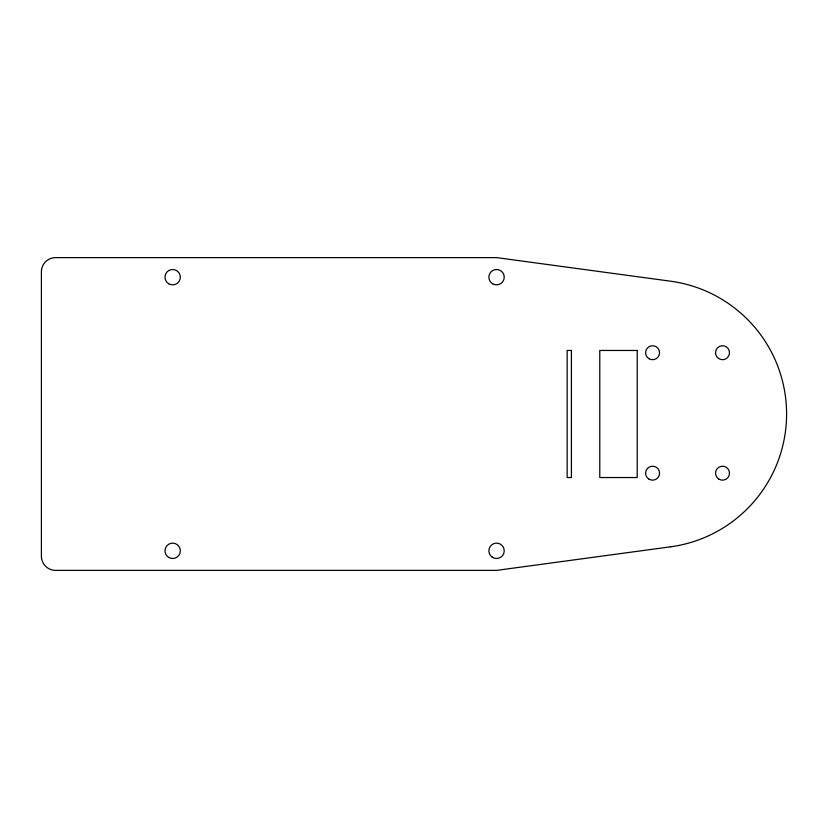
<?xml version="1.0" encoding="UTF-8"?>
<svg xmlns="http://www.w3.org/2000/svg" width="828" height="828" viewBox="0 0 828 828"><rect width="100%" height="100%" fill="white"/><g stroke="black" fill="none" stroke-linecap="round" stroke-linejoin="round"><path stroke-width="1.24" d="M670.576 546.811L496.552 570.389L55.579 570.389A14.179 14.179 0 0 1 41.4 556.209L41.4 271.791A14.179 14.179 0 0 1 55.579 257.611L496.552 257.611L670.576 281.199A134.022 134.022 0 0 1 670.576 546.811M571.413 350.461L567.159 350.461L567.159 477.539L571.413 477.539L571.413 350.461M637.198 350.461L599.782 350.461L599.782 477.539L637.198 477.539L637.198 350.461M649.09 479.236A6.976 6.976 0 0 0 659.564 473.192A6.976 6.976 0 0 0 649.09 467.147A6.976 6.976 0 0 0 649.09 479.236M719.025 479.236A6.976 6.976 0 0 0 729.499 473.192A6.976 6.976 0 0 0 719.025 467.147A6.976 6.976 0 0 0 719.025 479.236M718.497 358.431A6.976 6.976 0 0 0 729.468 353.349A6.976 6.976 0 0 0 719.584 346.383A6.976 6.976 0 0 0 718.497 358.431M649.09 358.762A6.976 6.976 0 0 0 659.564 352.718A6.976 6.976 0 0 0 649.09 346.673A6.976 6.976 0 0 0 649.09 358.762M492.712 283.828A7.68 7.68 0 0 0 504.231 277.183A7.68 7.68 0 0 0 492.712 270.528A7.68 7.68 0 0 0 492.712 283.828M492.132 557.099A7.68 7.68 0 0 0 504.2 551.51A7.68 7.68 0 0 0 493.322 543.851A7.68 7.68 0 0 0 492.132 557.099M168.819 283.828A7.68 7.68 0 0 0 180.338 277.183A7.68 7.68 0 0 0 168.819 270.528A7.68 7.68 0 0 0 168.819 283.828M168.819 557.472A7.68 7.68 0 0 0 180.338 550.817A7.68 7.68 0 0 0 168.819 544.172A7.68 7.68 0 0 0 168.819 557.472"/></g></svg>
